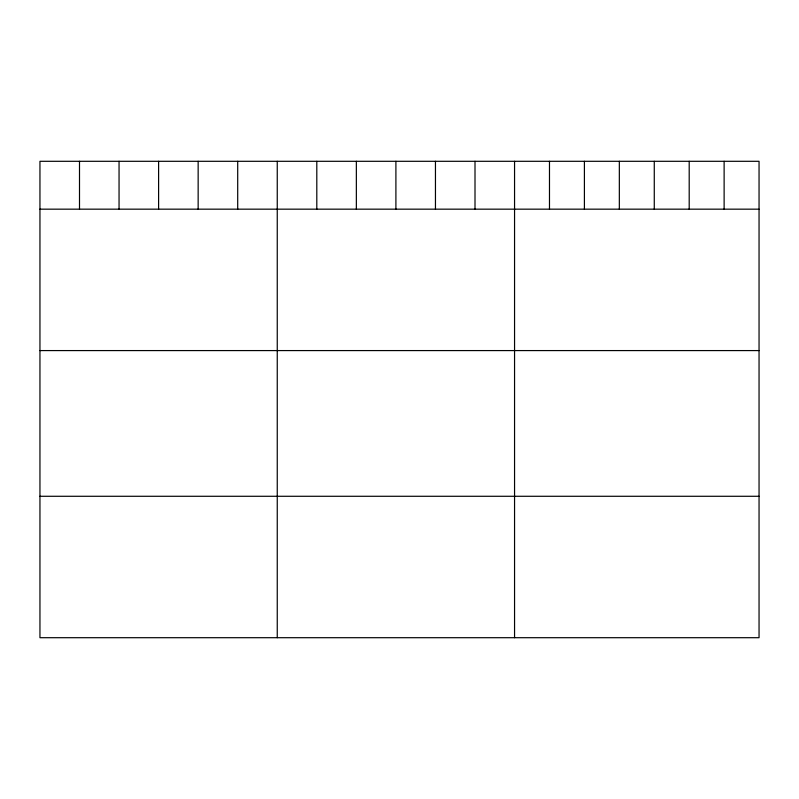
<?xml version="1.0" encoding="UTF-8"?>
<svg xmlns="http://www.w3.org/2000/svg" width="799" height="799" viewBox="0 0 799 799"><rect width="100%" height="100%" fill="white"/><g stroke="black" fill="none" stroke-linecap="round" stroke-linejoin="round"><path stroke-width="1.2" d="M759.05 209.168L759.05 637.702L39.95 637.702L39.95 161.298L759.05 161.298L759.05 209.168L39.95 209.168M39.95 350.581L759.05 350.581M39.95 496.279L759.05 496.279M724.124 161.298L724.124 209.168M689.197 161.298L689.197 209.168M654.271 161.298L654.271 209.168M619.335 161.298L619.335 209.168M584.409 161.298L584.409 209.168M549.482 161.298L549.482 209.168M514.556 161.298L514.556 637.702M475.006 161.298L475.006 209.168M435.455 161.298L435.455 209.168M395.904 161.298L395.904 209.168M356.354 161.298L356.354 209.168M316.803 161.298L316.803 209.168M277.253 161.298L277.253 637.702M237.703 161.298L237.703 209.168M198.152 161.298L198.152 209.168M158.602 161.298L158.602 209.168M119.051 161.298L119.051 209.168M79.501 161.298L79.501 209.168"/></g></svg>
